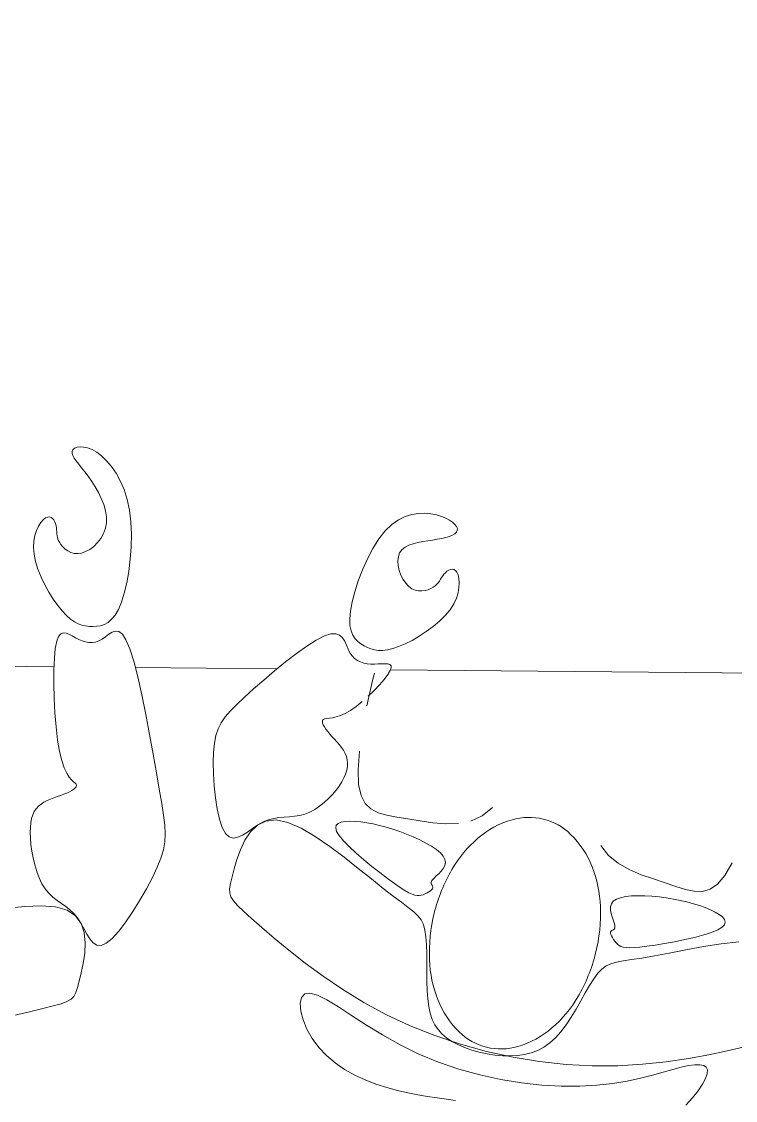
# Model space of a CAD drawing. Header units: inches. Extents: x -17070 to 527, y 504 to 2398.
# Drawn here: x -10484.41 to -10483.765, y 532.735 to 533.71 of the extents above; entities that cross this region are included whole.
import ezdxf

# ---------------------------------------------------------------- set-up
doc = ezdxf.new("R2010")
doc.units = ezdxf.units.IN
doc.linetypes.add('0', pattern=[0])
doc.layers.add('furniture', color=42, linetype='Continuous', lineweight=9)
doc.layers.add('muebles', color=31, linetype='Continuous', lineweight=9)

# ---------------------------------------------------------------- blocks, each defined once
blk = doc.blocks.new('ot 1')
at = {"layer": 'muebles', "color": 0, "linetype": '0'}
for p, q in [((93.23797, -567.06453), (93.2464, -567.06338)), ((93.2464, -567.06338), (93.25465, -567.06216)), ((93.46264, -567.06003), (93.46879, -567.06662)), ((93.18256, -567.07641), (93.19234, -567.07331)), ((93.19234, -567.07331), (93.20199, -567.07077)), ((93.20199, -567.07077), (93.21137, -567.06873)), ((93.21137, -567.06873), (93.22048, -567.06709)), ((93.22048, -567.06709), (93.22934, -567.06573)), ((93.22934, -567.06573), (93.23797, -567.06453)), ((93.46879, -567.06662), (93.47386, -567.07307)), ((93.47386, -567.07307), (93.47776, -567.07907)), ((93.16328, -567.08444), (93.17282, -567.0801)), ((93.17282, -567.0801), (93.18256, -567.07641)), ((93.29527, -567.08176), (93.27632, -567.0857)), ((93.31405, -567.07886), (93.29527, -567.08176)), ((93.33239, -567.07698), (93.31405, -567.07886)), ((93.35002, -567.07609), (93.33239, -567.07698)), ((93.36668, -567.07618), (93.35002, -567.07609)), ((93.38215, -567.0772), (93.36668, -567.07618)), ((93.39642, -567.07898), (93.38215, -567.0772)), ((93.4095, -567.08132), (93.39642, -567.07898)), ((93.42144, -567.08401), (93.4095, -567.08132)), ((93.47776, -567.07907), (93.48043, -567.08434)), ((93.1455, -567.09521), (93.15412, -567.08946)), ((93.15412, -567.08946), (93.16328, -567.08444)), ((93.25746, -567.09069), (93.23896, -567.09675)), ((93.27632, -567.0857), (93.25746, -567.09069)), ((93.43225, -567.08686), (93.42144, -567.08401)), ((93.44199, -567.08966), (93.43225, -567.08686)), ((93.45067, -567.09223), (93.44199, -567.08966)), ((93.45832, -567.09434), (93.45067, -567.09223)), ((93.48043, -567.08434), (93.48182, -567.08866)), ((93.48195, -567.09201), (93.48085, -567.09443)), ((93.48182, -567.08866), (93.48195, -567.09201)), ((93.13055, -567.10905), (93.13759, -567.10172)), ((93.13759, -567.10172), (93.1455, -567.09521)), ((93.23896, -567.09675), (93.2211, -567.10391)), ((93.28226, -567.10696), (93.3062, -567.1019)), ((93.29683, -567.10311), (93.28977, -567.10369)), ((93.3037, -567.10301), (93.29683, -567.10311)), ((93.31031, -567.10343), (93.3037, -567.10301)), ((93.3062, -567.1019), (93.33024, -567.09814)), ((93.33024, -567.09814), (93.35418, -567.09574)), ((93.35418, -567.09574), (93.37783, -567.09472)), ((93.37783, -567.09472), (93.40097, -567.0951)), ((93.40097, -567.0951), (93.42334, -567.09666)), ((93.42334, -567.09666), (93.44467, -567.09913)), ((93.44467, -567.09913), (93.46468, -567.10224)), ((93.46497, -567.09583), (93.45832, -567.09434)), ((93.46468, -567.10224), (93.48311, -567.10573)), ((93.47058, -567.09664), (93.46497, -567.09583)), ((93.47513, -567.0967), (93.47058, -567.09664)), ((93.47856, -567.09598), (93.47513, -567.0967)), ((93.48085, -567.09443), (93.47856, -567.09598)), ((93.12455, -567.11715), (93.13055, -567.10905)), ((93.2041, -567.11208), (93.18815, -567.12087)), ((93.2211, -567.10391), (93.2041, -567.11208)), ((93.25625, -567.11281), (93.25077, -567.11566)), ((93.26231, -567.11026), (93.25625, -567.11281)), ((93.25862, -567.11327), (93.28226, -567.10696)), ((93.26882, -567.10804), (93.26231, -567.11026)), ((93.27564, -567.10619), (93.26882, -567.10804)), ((93.28267, -567.10473), (93.27564, -567.10619)), ((93.28977, -567.10369), (93.28267, -567.10473)), ((93.31663, -567.10442), (93.31031, -567.10343)), ((93.32268, -567.10602), (93.31663, -567.10442)), ((93.32847, -567.10829), (93.32268, -567.10602)), ((93.33401, -567.11128), (93.32847, -567.10829)), ((93.33932, -567.11505), (93.33401, -567.11128)), ((93.48311, -567.10573), (93.49968, -567.10934)), ((93.49968, -567.10934), (93.51411, -567.11279)), ((93.11972, -567.12563), (93.12455, -567.11715)), ((93.18815, -567.12087), (93.17337, -567.12976)), ((93.21304, -567.12947), (93.23548, -567.12079)), ((93.23548, -567.12079), (93.25862, -567.11327)), ((93.24179, -567.1223), (93.23825, -567.12619)), ((93.24595, -567.11881), (93.24179, -567.1223)), ((93.25077, -567.11566), (93.24595, -567.11881)), ((93.3444, -567.11964), (93.33932, -567.11505)), ((93.34928, -567.12511), (93.3444, -567.11964)), ((93.11618, -567.13402), (93.11972, -567.12563)), ((93.17337, -567.12976), (93.15992, -567.13826)), ((93.19149, -567.13926), (93.21304, -567.12947)), ((93.2353, -567.13055), (93.23289, -567.13544)), ((93.23825, -567.12619), (93.2353, -567.13055)), ((93.35395, -567.13146), (93.34928, -567.12511)), ((93.35845, -567.13846), (93.35395, -567.13146)), ((92.85429, -567.13541), (92.86872, -567.13887)), ((92.86872, -567.13887), (92.88074, -567.1419)), ((92.88074, -567.1419), (92.89019, -567.14435)), ((93.11346, -567.14866), (93.11405, -567.14186)), ((93.11405, -567.14186), (93.11618, -567.13402)), ((93.15992, -567.13826), (93.14793, -567.14585)), ((93.17102, -567.15006), (93.19149, -567.13926)), ((93.231, -567.14093), (93.22957, -567.14708)), ((93.23289, -567.13544), (93.231, -567.14093)), ((93.36276, -567.14583), (93.35845, -567.13846)), ((92.89019, -567.14435), (92.89735, -567.1464)), ((92.89735, -567.1464), (92.90259, -567.14836)), ((92.90259, -567.14836), (92.9063, -567.15052)), ((92.9063, -567.15052), (92.90888, -567.15317)), ((93.11453, -567.15396), (93.11346, -567.14866)), ((93.13754, -567.15204), (93.1289, -567.15632)), ((93.14793, -567.14585), (93.13754, -567.15204)), ((93.15177, -567.16156), (93.17102, -567.15006)), ((93.22957, -567.14708), (93.22858, -567.15395)), ((93.36692, -567.15329), (93.36276, -567.14583)), ((92.90888, -567.15317), (92.9107, -567.15661)), ((92.9107, -567.15661), (92.91215, -567.16113)), ((92.91215, -567.16113), (92.91361, -567.16703)), ((93.11739, -567.15729), (93.11453, -567.15396)), ((93.12215, -567.15818), (93.11739, -567.15729)), ((93.1289, -567.15632), (93.12215, -567.15818)), ((93.13387, -567.17341), (93.15177, -567.16156)), ((93.22798, -567.16156), (93.22766, -567.16971)), ((93.22858, -567.15395), (93.22798, -567.16156)), ((93.37093, -567.16057), (93.36692, -567.15329)), ((93.3748, -567.16739), (93.37093, -567.16057)), ((92.91361, -567.16703), (92.91533, -567.17447)), ((93.22766, -567.16971), (93.22752, -567.17815)), ((93.37855, -567.17346), (93.3748, -567.16739)), ((92.91533, -567.17447), (92.91702, -567.18308)), ((93.11742, -567.18523), (93.13387, -567.17341)), ((93.22752, -567.17815), (93.22743, -567.18662)), ((93.38218, -567.17851), (93.37855, -567.17346)), ((93.38576, -567.18235), (93.38218, -567.17851)), ((92.91702, -567.18308), (92.91824, -567.19235)), ((93.10256, -567.19668), (93.11742, -567.18523)), ((93.22743, -567.18662), (93.2273, -567.19489)), ((93.38954, -567.18514), (93.38576, -567.18235)), ((93.39381, -567.18716), (93.38954, -567.18514)), ((93.39888, -567.18866), (93.39381, -567.18716)), ((93.40503, -567.18989), (93.39888, -567.18866)), ((93.41258, -567.19112), (93.40503, -567.18989)), ((93.42182, -567.19262), (93.41258, -567.19112)), ((92.91824, -567.19235), (92.91856, -567.20178)), ((92.92569, -567.20176), (92.92904, -567.19969)), ((92.92904, -567.19969), (92.93292, -567.19942)), ((92.93292, -567.19942), (92.93749, -567.20139)), ((93.08942, -567.20739), (93.10256, -567.19668)), ((93.2273, -567.19489), (93.22701, -567.2027)), ((93.43304, -567.19463), (93.42182, -567.19262)), ((93.44639, -567.19731), (93.43304, -567.19463)), ((93.46135, -567.20038), (93.44639, -567.19731)), ((93.47725, -567.20345), (93.46135, -567.20038)), ((92.91732, -567.21449), (92.91999, -567.20959)), ((92.91856, -567.20178), (92.91753, -567.21087)), ((92.91999, -567.20959), (92.92273, -567.20521)), ((92.92273, -567.20521), (92.92569, -567.20176)), ((92.93749, -567.20139), (92.94284, -567.20587)), ((92.94284, -567.20587), (92.94879, -567.21253)), ((93.07811, -567.21699), (93.08942, -567.20739)), ((93.22644, -567.20981), (93.22549, -567.21595)), ((93.22701, -567.2027), (93.22644, -567.20981)), ((93.39494, -567.2108), (93.39592, -567.20925)), ((93.39592, -567.20925), (93.39707, -567.20772)), ((93.39707, -567.20772), (93.39834, -567.20626)), ((93.39834, -567.20626), (93.39969, -567.20495)), ((93.39969, -567.20495), (93.40113, -567.20385)), ((93.40113, -567.20385), (93.40279, -567.20296)), ((93.40279, -567.20296), (93.40481, -567.20232)), ((93.40481, -567.20232), (93.40737, -567.20194)), ((93.40737, -567.20194), (93.41062, -567.20184)), ((93.41062, -567.20184), (93.41473, -567.20202)), ((93.41473, -567.20202), (93.41986, -567.20252)), ((93.41986, -567.20252), (93.42617, -567.20334)), ((93.42617, -567.20334), (93.43372, -567.20449)), ((93.43372, -567.20449), (93.44222, -567.20595)), ((93.44222, -567.20595), (93.45124, -567.20766)), ((93.45124, -567.20766), (93.4604, -567.20959)), ((93.4604, -567.20959), (93.46928, -567.2117)), ((93.49342, -567.20611), (93.47725, -567.20345)), ((93.5092, -567.20799), (93.49342, -567.20611)), ((92.91472, -567.21912), (92.90971, -567.22601)), ((92.91157, -567.22407), (92.91457, -567.21946)), ((92.91457, -567.21946), (92.91732, -567.21449)), ((92.91753, -567.21087), (92.91472, -567.21912)), ((92.94879, -567.21253), (92.95509, -567.22087)), ((93.06876, -567.22514), (93.07811, -567.21699)), ((93.22549, -567.21595), (93.22403, -567.221)), ((93.39332, -567.21492), (93.3936, -567.2137)), ((93.39335, -567.21589), (93.39332, -567.21492)), ((93.39371, -567.2166), (93.39335, -567.21589)), ((93.3936, -567.2137), (93.39415, -567.21231)), ((93.39431, -567.2171), (93.39371, -567.2166)), ((93.39415, -567.21231), (93.39494, -567.2108)), ((93.39504, -567.21752), (93.39431, -567.2171)), ((93.39581, -567.21796), (93.39504, -567.21752)), ((93.3965, -567.21852), (93.39581, -567.21796)), ((93.39701, -567.21933), (93.3965, -567.21852)), ((93.39723, -567.22047), (93.39701, -567.21933)), ((93.46928, -567.2117), (93.47749, -567.21394)), ((93.47749, -567.21394), (93.48462, -567.21627)), ((93.48462, -567.21627), (93.49026, -567.21865)), ((93.49026, -567.21865), (93.49412, -567.22105)), ((92.90971, -567.22601), (92.90205, -567.23106)), ((92.90456, -567.23134), (92.90822, -567.228)), ((92.90822, -567.228), (92.91157, -567.22407)), ((92.95509, -567.22087), (92.96149, -567.2304)), ((93.06143, -567.23159), (93.06876, -567.22514)), ((93.21903, -567.22893), (93.21519, -567.23255)), ((93.22193, -567.2252), (93.21903, -567.22893)), ((93.22403, -567.221), (93.22193, -567.2252)), ((93.39371, -567.2326), (93.39458, -567.22959)), ((93.39458, -567.22959), (93.39556, -567.22674)), ((93.39556, -567.22674), (93.39646, -567.22419)), ((93.39646, -567.22419), (93.39707, -567.22207)), ((93.39707, -567.22207), (93.39723, -567.22047)), ((93.49412, -567.22105), (93.49627, -567.22344)), ((93.49617, -567.22814), (93.49428, -567.23042)), ((93.49689, -567.22581), (93.49617, -567.22814)), ((93.49627, -567.22344), (93.49689, -567.22581)), ((92.86381, -567.23407), (92.84804, -567.23219)), ((92.87852, -567.23477), (92.86381, -567.23407)), ((92.89149, -567.23389), (92.87852, -567.23477)), ((92.88896, -567.24273), (92.89281, -567.23979)), ((92.90205, -567.23106), (92.89149, -567.23389)), ((92.89281, -567.23979), (92.89676, -567.23704)), ((92.89676, -567.23704), (92.90071, -567.23429)), ((92.90071, -567.23429), (92.90456, -567.23134)), ((92.96149, -567.2304), (92.96774, -567.24064)), ((93.05219, -567.24077), (93.05598, -567.23666)), ((93.05598, -567.23666), (93.06143, -567.23159)), ((93.21025, -567.23644), (93.20408, -567.24095)), ((93.21519, -567.23255), (93.21025, -567.23644)), ((93.39315, -567.23858), (93.39316, -567.23564)), ((93.39386, -567.2413), (93.39315, -567.23858)), ((93.39316, -567.23564), (93.39371, -567.2326)), ((93.47863, -567.2387), (93.47345, -567.24049)), ((93.48341, -567.23679), (93.47863, -567.2387)), ((93.48772, -567.23476), (93.48341, -567.23679)), ((93.4914, -567.23263), (93.48772, -567.23476)), ((93.49428, -567.23042), (93.4914, -567.23263)), ((92.88195, -567.25), (92.88531, -567.24607)), ((92.88531, -567.24607), (92.88896, -567.24273)), ((92.96774, -567.24064), (92.9736, -567.25107)), ((93.04869, -567.2518), (93.04876, -567.24791)), ((93.04876, -567.24791), (93.04985, -567.24438)), ((93.04985, -567.24438), (93.05219, -567.24077)), ((93.19652, -567.24646), (93.18742, -567.25333)), ((93.20408, -567.24095), (93.19652, -567.24646)), ((93.21067, -567.24962), (93.20709, -567.25164)), ((93.21362, -567.24824), (93.21067, -567.24962)), ((93.21607, -567.24743), (93.21362, -567.24824)), ((93.21817, -567.24708), (93.21607, -567.24743)), ((93.22004, -567.24712), (93.21817, -567.24708)), ((93.22183, -567.24746), (93.22004, -567.24712)), ((93.22363, -567.24801), (93.22183, -567.24746)), ((93.22542, -567.24874), (93.22363, -567.24801)), ((93.22714, -567.24959), (93.22542, -567.24874)), ((93.22872, -567.25052), (93.22714, -567.24959)), ((93.39551, -567.24365), (93.39386, -567.2413)), ((93.39824, -567.24554), (93.39551, -567.24365)), ((93.40197, -567.24697), (93.39824, -567.24554)), ((93.40654, -567.24798), (93.40197, -567.24697)), ((93.4118, -567.2486), (93.40654, -567.24798)), ((93.41761, -567.24886), (93.4118, -567.2486)), ((93.42382, -567.24882), (93.41761, -567.24886)), ((93.43027, -567.24849), (93.42382, -567.24882)), ((93.43682, -567.24792), (93.43027, -567.24849)), ((93.44334, -567.24713), (93.43682, -567.24792)), ((93.44976, -567.24615), (93.44334, -567.24713)), ((93.45603, -567.24498), (93.44976, -567.24615)), ((93.4621, -567.24364), (93.45603, -567.24498)), ((93.46792, -567.24214), (93.4621, -567.24364)), ((93.47345, -567.24049), (93.46792, -567.24214)), ((92.87639, -567.25994), (92.87898, -567.25466)), ((92.87898, -567.25466), (92.88195, -567.25)), ((92.9736, -567.25107), (92.97881, -567.26122)), ((93.04944, -567.25649), (93.04869, -567.2518)), ((93.05081, -567.26241), (93.04944, -567.25649)), ((93.18742, -567.25333), (93.17672, -567.26175)), ((93.19748, -567.25799), (93.19127, -567.26243)), ((93.20274, -567.2544), (93.19748, -567.25799)), ((93.20709, -567.25164), (93.20274, -567.2544)), ((93.2301, -567.25151), (93.22872, -567.25052)), ((93.23122, -567.2525), (93.2301, -567.25151)), ((93.23072, -567.25907), (93.23081, -567.25812)), ((93.23104, -567.26019), (93.23072, -567.25907)), ((93.23081, -567.25812), (93.23117, -567.2573)), ((93.23117, -567.2573), (93.23166, -567.25656)), ((93.23201, -567.25346), (93.23122, -567.2525)), ((93.23166, -567.25656), (93.23212, -567.25586)), ((93.23243, -567.25435), (93.23201, -567.25346)), ((93.23212, -567.25586), (93.23243, -567.25514)), ((93.23243, -567.25514), (93.23243, -567.25435)), ((93.44213, -567.26079), (93.45176, -567.25758)), ((93.45176, -567.25758), (93.4605, -567.25493)), ((93.4605, -567.25493), (93.46849, -567.25333)), ((93.46849, -567.25333), (93.47588, -567.25331)), ((93.47588, -567.25331), (93.48284, -567.25538)), ((93.48284, -567.25538), (93.48949, -567.26007)), ((92.87232, -567.27174), (92.87417, -567.26569)), ((92.87417, -567.26569), (92.87639, -567.25994)), ((92.97881, -567.26122), (92.98312, -567.27059)), ((93.05263, -567.26983), (93.05081, -567.26241)), ((93.17672, -567.26175), (93.16477, -567.27126)), ((93.18435, -567.26757), (93.17707, -567.27318)), ((93.19127, -567.26243), (93.18435, -567.26757)), ((93.23191, -567.26154), (93.23104, -567.26019)), ((93.23341, -567.26316), (93.23191, -567.26154)), ((93.23536, -567.26502), (93.23341, -567.26316)), ((93.23753, -567.26712), (93.23536, -567.26502)), ((93.23966, -567.26941), (93.23753, -567.26712)), ((93.4097, -567.27243), (93.42058, -567.26792)), ((93.42058, -567.26792), (93.43159, -567.26416)), ((93.43159, -567.26416), (93.44213, -567.26079)), ((93.48949, -567.26007), (93.49601, -567.26788)), ((93.49601, -567.26788), (93.50253, -567.27934)), ((92.86964, -567.28409), (92.87081, -567.27793)), ((92.87081, -567.27793), (92.87232, -567.27174)), ((92.98312, -567.27059), (92.98635, -567.27885)), ((92.98635, -567.27885), (92.98852, -567.28631)), ((93.05502, -567.27827), (93.05263, -567.26983)), ((93.05812, -567.28709), (93.05502, -567.27827)), ((93.16477, -567.27126), (93.15197, -567.28118)), ((93.17707, -567.27318), (93.16978, -567.27904)), ((93.24153, -567.27188), (93.23966, -567.26941)), ((93.24287, -567.2745), (93.24153, -567.27188)), ((93.24346, -567.27724), (93.24287, -567.2745)), ((93.24305, -567.28009), (93.24346, -567.27724)), ((93.39065, -567.2851), (93.39953, -567.27804)), ((93.39953, -567.27804), (93.4097, -567.27243)), ((92.86879, -567.29006), (92.86964, -567.28409)), ((92.98852, -567.28631), (92.98973, -567.29345)), ((93.06211, -567.29564), (93.05812, -567.28709)), ((93.15197, -567.28118), (93.13875, -567.29088)), ((93.16281, -567.28494), (93.1565, -567.29065)), ((93.16978, -567.27904), (93.16281, -567.28494)), ((93.23517, -567.28893), (93.23879, -567.28596)), ((93.23879, -567.28596), (93.24147, -567.283)), ((93.24147, -567.283), (93.24305, -567.28009)), ((93.38365, -567.29398), (93.39065, -567.2851)), ((92.86801, -567.30083), (92.86825, -567.29569)), ((92.86825, -567.29569), (92.86879, -567.29006)), ((92.98973, -567.29345), (92.99005, -567.30074)), ((93.05158, -567.29757), (93.04787, -567.29853)), ((93.0556, -567.2983), (93.05158, -567.29757)), ((93.05986, -567.3003), (93.0556, -567.2983)), ((93.06713, -567.30329), (93.06211, -567.29564)), ((93.13875, -567.29088), (93.12553, -567.29969)), ((93.15119, -567.29595), (93.14724, -567.30063)), ((93.1565, -567.29065), (93.15119, -567.29595)), ((93.21424, -567.30011), (93.22014, -567.29749)), ((93.22014, -567.29749), (93.2257, -567.29472)), ((93.2257, -567.29472), (93.23076, -567.29186)), ((93.23076, -567.29186), (93.23517, -567.28893)), ((92.86807, -567.30549), (92.86801, -567.30083)), ((92.86844, -567.30968), (92.86807, -567.30549)), ((92.99005, -567.30074), (92.98958, -567.30867)), ((93.04154, -567.3071), (93.03898, -567.31464)), ((93.04451, -567.30161), (93.04154, -567.3071)), ((93.04787, -567.29853), (93.04451, -567.30161)), ((93.06432, -567.30314), (93.05986, -567.3003)), ((93.06894, -567.30638), (93.06432, -567.30314)), ((93.07336, -567.30937), (93.06713, -567.30329)), ((93.07365, -567.3096), (93.06894, -567.30638)), ((93.11273, -567.30696), (93.10076, -567.31205)), ((93.12553, -567.29969), (93.11273, -567.30696)), ((93.14488, -567.30451), (93.14404, -567.30761)), ((93.14404, -567.30761), (93.14456, -567.31001)), ((93.14724, -567.30063), (93.14488, -567.30451)), ((93.18968, -567.30863), (93.1958, -567.30684)), ((93.1958, -567.30684), (93.20197, -567.30481)), ((93.20197, -567.30481), (93.20814, -567.30257)), ((93.20814, -567.30257), (93.21424, -567.30011)), ((92.86913, -567.31344), (92.86844, -567.30968)), ((92.87014, -567.31679), (92.86913, -567.31344)), ((92.87148, -567.31976), (92.87014, -567.31679)), ((92.9884, -567.31771), (92.98661, -567.32832)), ((92.98958, -567.30867), (92.9884, -567.31771)), ((93.03898, -567.31464), (93.03685, -567.32374)), ((93.08095, -567.31326), (93.07336, -567.30937)), ((93.07841, -567.31236), (93.07365, -567.3096)), ((93.08318, -567.31435), (93.07841, -567.31236)), ((93.09007, -567.31429), (93.08095, -567.31326)), ((93.08794, -567.31564), (93.08318, -567.31435)), ((93.09269, -567.31645), (93.08794, -567.31564)), ((93.10076, -567.31205), (93.09007, -567.31429)), ((93.09742, -567.31695), (93.09269, -567.31645)), ((93.10212, -567.31735), (93.09742, -567.31695)), ((93.10679, -567.31784), (93.10212, -567.31735)), ((93.11143, -567.31861), (93.10679, -567.31784)), ((93.14456, -567.31001), (93.14626, -567.31176)), ((93.14626, -567.31176), (93.14897, -567.31294)), ((93.14897, -567.31294), (93.15254, -567.31361)), ((93.15254, -567.31361), (93.15679, -567.31384)), ((93.15679, -567.31384), (93.16155, -567.3137)), ((93.16155, -567.3137), (93.16668, -567.31325)), ((93.16668, -567.31325), (93.17211, -567.3125)), ((93.17211, -567.3125), (93.17778, -567.31148)), ((93.17778, -567.31148), (93.18365, -567.31018)), ((93.18365, -567.31018), (93.18968, -567.30863)), ((93.20921, -567.31645), (93.19918, -567.31794)), ((93.22015, -567.31469), (93.20921, -567.31645)), ((93.23167, -567.31307), (93.22015, -567.31469)), ((93.24341, -567.31217), (93.23167, -567.31307)), ((93.25501, -567.31257), (93.24341, -567.31217)), ((93.27639, -567.31961), (93.26613, -567.31486)), ((92.87316, -567.32238), (92.87148, -567.31976)), ((92.87517, -567.32466), (92.87316, -567.32238)), ((92.87752, -567.32665), (92.87517, -567.32466)), ((92.88015, -567.32837), (92.87752, -567.32665)), ((93.03685, -567.32374), (93.03515, -567.33389)), ((93.11602, -567.31987), (93.11143, -567.31861)), ((93.12056, -567.32175), (93.11602, -567.31987)), ((93.12499, -567.3242), (93.12056, -567.32175)), ((93.12928, -567.32713), (93.12499, -567.3242)), ((93.13338, -567.33045), (93.12928, -567.32713)), ((93.17573, -567.32504), (93.17047, -567.33003)), ((93.18234, -567.32171), (93.17573, -567.32504)), ((93.19019, -567.31952), (93.18234, -567.32171)), ((93.19918, -567.31794), (93.19019, -567.31952)), ((93.28544, -567.32742), (93.27639, -567.31961)), ((92.88299, -567.32988), (92.88015, -567.32837)), ((92.88597, -567.33121), (92.88299, -567.32988)), ((92.88903, -567.33242), (92.88597, -567.33121)), ((92.89209, -567.33354), (92.88903, -567.33242)), ((92.89509, -567.33463), (92.89209, -567.33354)), ((92.89796, -567.33571), (92.89509, -567.33463)), ((92.90063, -567.33683), (92.89796, -567.33571)), ((92.90305, -567.33799), (92.90063, -567.33683)), ((92.98661, -567.32832), (92.98428, -567.341)), ((93.03515, -567.33389), (93.0339, -567.3446)), ((93.13722, -567.33404), (93.13338, -567.33045)), ((93.14077, -567.33781), (93.13722, -567.33404)), ((93.16665, -567.33722), (93.16437, -567.34714)), ((93.17047, -567.33003), (93.16665, -567.33722)), ((92.90516, -567.33917), (92.90305, -567.33799)), ((92.90494, -567.34885), (92.90677, -567.34712)), ((92.9069, -567.34035), (92.90516, -567.33917)), ((92.90677, -567.34712), (92.90819, -567.34587)), ((92.90822, -567.34152), (92.9069, -567.34035)), ((92.90819, -567.34587), (92.90909, -567.34483)), ((92.90906, -567.34267), (92.90822, -567.34152)), ((92.90937, -567.34378), (92.90906, -567.34267)), ((92.90909, -567.34483), (92.90937, -567.34378)), ((92.98428, -567.341), (92.98151, -567.35601)), ((93.0339, -567.3446), (93.03311, -567.35536)), ((93.14397, -567.34167), (93.14077, -567.33781)), ((93.14677, -567.34551), (93.14397, -567.34167)), ((93.14913, -567.34925), (93.14677, -567.34551)), ((93.16437, -567.34714), (93.16373, -567.3603)), ((92.89816, -567.3597), (92.90052, -567.35487)), ((92.90052, -567.35487), (92.90281, -567.35134)), ((92.90281, -567.35134), (92.90494, -567.34885)), ((92.98151, -567.35601), (92.97838, -567.37278)), ((93.03311, -567.35536), (93.03279, -567.36568)), ((93.15105, -567.35288), (93.14913, -567.34925)), ((93.15252, -567.35639), (93.15105, -567.35288)), ((93.15354, -567.35979), (93.15252, -567.35639)), ((92.89378, -567.37441), (92.89588, -567.36613)), ((92.89588, -567.36613), (92.89816, -567.3597)), ((93.03279, -567.36568), (93.03296, -567.37506)), ((93.15412, -567.36308), (93.15354, -567.35979)), ((93.15393, -567.36931), (93.15424, -567.36625)), ((93.15424, -567.36625), (93.15412, -567.36308)), ((93.16373, -567.3603), (93.16479, -567.37701)), ((92.89196, -567.38469), (92.89378, -567.37441)), ((92.97838, -567.37278), (92.97496, -567.39057)), ((93.03296, -567.37506), (93.03363, -567.38313)), ((93.1504, -567.37781), (93.15196, -567.37508)), ((93.15196, -567.37508), (93.15316, -567.37225)), ((93.15316, -567.37225), (93.15393, -567.36931)), ((92.89045, -567.39652), (92.89196, -567.38469)), ((93.03363, -567.38313), (93.0349, -567.39006)), ((93.14209, -567.38782), (93.14431, -567.38544)), ((93.14431, -567.38544), (93.14649, -567.38298)), ((93.14649, -567.38298), (93.14855, -567.38044)), ((93.14855, -567.38044), (93.1504, -567.37781)), ((92.97496, -567.39057), (92.97133, -567.4086)), ((93.0349, -567.39006), (93.03686, -567.39616)), ((93.13432, -567.39675), (93.13596, -567.39462)), ((93.13596, -567.39462), (93.13783, -567.39241)), ((93.13783, -567.39241), (93.1399, -567.39014)), ((93.1399, -567.39014), (93.14209, -567.38782)), ((92.88929, -567.40932), (92.89045, -567.39652)), ((93.03686, -567.39616), (93.03961, -567.40174)), ((93.03961, -567.40174), (93.04326, -567.40711)), ((93.13107, -567.40363), (93.1313, -567.40223)), ((93.1313, -567.40476), (93.13107, -567.40363)), ((93.1313, -567.40223), (93.13195, -567.40059)), ((93.13202, -567.40558), (93.1313, -567.40476)), ((93.13195, -567.40059), (93.13297, -567.39875)), ((93.13329, -567.40608), (93.13202, -567.40558)), ((93.13297, -567.39875), (93.13432, -567.39675)), ((92.88848, -567.4225), (92.88929, -567.40932)), ((92.97133, -567.4086), (92.96759, -567.4261)), ((93.04326, -567.40711), (93.0479, -567.41257)), ((93.0479, -567.41257), (93.05364, -567.41844)), ((93.13509, -567.40639), (93.13329, -567.40608)), ((93.13741, -567.40669), (93.13509, -567.40639)), ((93.14024, -567.40715), (93.13741, -567.40669)), ((93.14356, -567.40793), (93.14024, -567.40715)), ((93.14737, -567.4092), (93.14356, -567.40793)), ((93.15165, -567.41113), (93.14737, -567.4092)), ((93.1564, -567.41389), (93.15165, -567.41113)), ((93.16155, -567.41758), (93.1564, -567.41389)), ((92.88804, -567.43549), (92.88848, -567.4225)), ((93.05364, -567.41844), (93.06056, -567.42501)), ((93.06056, -567.42501), (93.06871, -567.43249)), ((93.16694, -567.42201), (93.16155, -567.41758)), ((93.17117, -567.41825), (93.17603, -567.44101)), ((92.96759, -567.4261), (92.96379, -567.44232)), ((93.06871, -567.43249), (93.07779, -567.44059)), ((93.17754, -567.43211), (93.17234, -567.42694)), ((93.18231, -567.43727), (93.17754, -567.43211)), ((92.88799, -567.44769), (92.88804, -567.43549)), ((92.96379, -567.44232), (92.96004, -567.45648)), ((93.07779, -567.44059), (93.08745, -567.44894)), ((93.17603, -567.44101), (93.17768, -567.44776)), ((93.18644, -567.44216), (93.18231, -567.43727)), ((93.18972, -567.44655), (93.18644, -567.44216)), ((92.88835, -567.45853), (92.88799, -567.44769)), ((93.08745, -567.44894), (93.09735, -567.45716)), ((93.19193, -567.45017), (93.18972, -567.44655)), ((93.1929, -567.45284), (93.19193, -567.45017)), ((93.19275, -567.45465), (93.1929, -567.45284)), ((92.88914, -567.46741), (92.88835, -567.45853)), ((92.96004, -567.45648), (92.95639, -567.46783)), ((93.09735, -567.45716), (93.10711, -567.46485)), ((93.15541, -567.46596), (93.15736, -567.46317)), ((93.15736, -567.46317), (93.15962, -567.46091)), ((93.15962, -567.46091), (93.16216, -567.45913)), ((93.16216, -567.45913), (93.16493, -567.4578)), ((93.16493, -567.4578), (93.1679, -567.45686)), ((93.1679, -567.45686), (93.17103, -567.45627)), ((93.17103, -567.45627), (93.17429, -567.45597)), ((93.17429, -567.45597), (93.17764, -567.45594)), ((93.17764, -567.45594), (93.18101, -567.4561)), ((93.18101, -567.4561), (93.18426, -567.45631)), ((93.18426, -567.45631), (93.18723, -567.45642)), ((93.18723, -567.45642), (93.18975, -567.45628)), ((93.18975, -567.45628), (93.19164, -567.45574)), ((93.19164, -567.45574), (93.19275, -567.45465)), ((92.89036, -567.47391), (92.88914, -567.46741)), ((92.89197, -567.47822), (92.89036, -567.47391)), ((92.91626, -567.47366), (92.91319, -567.47455)), ((92.91933, -567.47315), (92.91626, -567.47366)), ((92.92241, -567.47309), (92.91933, -567.47315)), ((92.92547, -567.47353), (92.92241, -567.47309)), ((92.92851, -567.47452), (92.92547, -567.47353)), ((92.95639, -567.46783), (92.95292, -567.47582)), ((93.10711, -567.46485), (93.1164, -567.47164)), ((93.1164, -567.47164), (93.12486, -567.47713)), ((93.15056, -567.47632), (93.15222, -567.47284)), ((93.15222, -567.47284), (93.15376, -567.46927)), ((93.15376, -567.46927), (93.15541, -567.46596)), ((93.16813, -567.47235), (93.16519, -567.47407)), ((93.17114, -567.47087), (93.16813, -567.47235)), ((93.17427, -567.46967), (93.17114, -567.47087)), ((93.17759, -567.4688), (93.17427, -567.46967)), ((93.18116, -567.46835), (93.17759, -567.4688)), ((93.18506, -567.46837), (93.18116, -567.46835)), ((93.18934, -567.46893), (93.18506, -567.46837)), ((93.19409, -567.47011), (93.18934, -567.46893)), ((93.19937, -567.47195), (93.19409, -567.47011)), ((93.2052, -567.47451), (93.19937, -567.47195)), ((92.89392, -567.48068), (92.89197, -567.47822)), ((92.89617, -567.48163), (92.89392, -567.48068)), ((92.89867, -567.48142), (92.89617, -567.48163)), ((92.90137, -567.48039), (92.89867, -567.48142)), ((92.90421, -567.47888), (92.90137, -567.48039)), ((92.90716, -567.47724), (92.90421, -567.47888)), ((92.91016, -567.47576), (92.90716, -567.47724)), ((92.91319, -567.47455), (92.91016, -567.47576)), ((92.93151, -567.47613), (92.92851, -567.47452)), ((92.93448, -567.47832), (92.93151, -567.47613)), ((92.93742, -567.48065), (92.93448, -567.47832)), ((92.94038, -567.48259), (92.93742, -567.48065)), ((92.94337, -567.48361), (92.94038, -567.48259)), ((92.94644, -567.48317), (92.94337, -567.48361)), ((92.94962, -567.48075), (92.94644, -567.48317)), ((92.95292, -567.47582), (92.94962, -567.48075)), ((93.12486, -567.47713), (93.13213, -567.48095)), ((93.13213, -567.48095), (93.13796, -567.48283)), ((93.13796, -567.48283), (93.14248, -567.48297)), ((93.14248, -567.48297), (93.14593, -567.48171)), ((93.14593, -567.48171), (93.14854, -567.47938)), ((93.14854, -567.47938), (93.15056, -567.47632)), ((93.15781, -567.48188), (93.1562, -567.48583)), ((93.15993, -567.4787), (93.15781, -567.48188)), ((93.16242, -567.47614), (93.15993, -567.4787)), ((93.16519, -567.47407), (93.16242, -567.47614)), ((93.21142, -567.47772), (93.2052, -567.47451)), ((93.21782, -567.4815), (93.21142, -567.47772)), ((93.22421, -567.48575), (93.21782, -567.4815)), ((92.90259, -567.49413), (92.90616, -567.49169)), ((92.90616, -567.49169), (92.90962, -567.4899)), ((92.90962, -567.4899), (92.91302, -567.48869)), ((92.91302, -567.48869), (92.91636, -567.48796)), ((92.91636, -567.48796), (92.9197, -567.48762)), ((92.9197, -567.48762), (92.92306, -567.48758)), ((92.92306, -567.48758), (92.92645, -567.48779)), ((92.92645, -567.48779), (92.92986, -567.48838)), ((92.92986, -567.48838), (92.93324, -567.48953)), ((92.93324, -567.48953), (92.93657, -567.49142)), ((92.93657, -567.49142), (92.93979, -567.49421)), ((93.15519, -567.49068), (93.15491, -567.49657)), ((93.1562, -567.48583), (93.15519, -567.49068)), ((93.23038, -567.49038), (93.22421, -567.48575)), ((93.23611, -567.49531), (93.23038, -567.49038)), ((92.89097, -567.50627), (92.89501, -567.50135)), ((92.89501, -567.50135), (92.89888, -567.49732)), ((92.89888, -567.49732), (92.90259, -567.49413)), ((92.93979, -567.49421), (92.94288, -567.49808)), ((92.94288, -567.49808), (92.9458, -567.50321)), ((93.15491, -567.49657), (93.15546, -567.50365)), ((93.24122, -567.50045), (93.23611, -567.49531)), ((93.24549, -567.5057), (93.24122, -567.50045)), ((92.88287, -567.51821), (92.88688, -567.51194)), ((92.88688, -567.51194), (92.89097, -567.50627)), ((92.9458, -567.50321), (92.94851, -567.50977)), ((92.94851, -567.50977), (92.95096, -567.51785)), ((93.15546, -567.50365), (93.15692, -567.51196)), ((93.15692, -567.51196), (93.15924, -567.52123)), ((93.24876, -567.51098), (93.24549, -567.5057)), ((93.2511, -567.51617), (93.24876, -567.51098)), ((92.87909, -567.52489), (92.88287, -567.51821)), ((92.95096, -567.51785), (92.9531, -567.52723)), ((93.15924, -567.52123), (93.16233, -567.53108)), ((93.21377, -567.52314), (93.21681, -567.52251)), ((93.21681, -567.52251), (93.21983, -567.52243)), ((93.21983, -567.52243), (93.22274, -567.52282)), ((93.25261, -567.52118), (93.2511, -567.51617)), ((93.25339, -567.5259), (93.25261, -567.52118)), ((92.8728, -567.5388), (92.87569, -567.53181)), ((92.87569, -567.53181), (92.87909, -567.52489)), ((92.9531, -567.52723), (92.95484, -567.53758)), ((93.16233, -567.53108), (93.1661, -567.54116)), ((93.20288, -567.53274), (93.20526, -567.52927)), ((93.20526, -567.52927), (93.20792, -567.52646)), ((93.20792, -567.52646), (93.21078, -567.52443)), ((93.21078, -567.52443), (93.21377, -567.52314)), ((93.22274, -567.52282), (93.22549, -567.52358)), ((93.22549, -567.52358), (93.22798, -567.52463)), ((93.22798, -567.52463), (93.23016, -567.52585)), ((93.23016, -567.52585), (93.23196, -567.52719)), ((93.23196, -567.52719), (93.23344, -567.52861)), ((93.23344, -567.52861), (93.23467, -567.53008)), ((93.23467, -567.53008), (93.23573, -567.53159)), ((93.23573, -567.53159), (93.23668, -567.53313)), ((93.2532, -567.53401), (93.25355, -567.53021)), ((93.25355, -567.53021), (93.25339, -567.5259)), ((92.87057, -567.54569), (92.8728, -567.5388)), ((92.95484, -567.53758), (92.95611, -567.5486)), ((93.1661, -567.54116), (93.17047, -567.5511)), ((93.19834, -567.54518), (93.19933, -567.54088)), ((93.19933, -567.54088), (93.20088, -567.53667)), ((93.20088, -567.53667), (93.20288, -567.53274)), ((93.23668, -567.53313), (93.23762, -567.53468)), ((93.23762, -567.53468), (93.2386, -567.53621)), ((93.2386, -567.53621), (93.23971, -567.53771)), ((93.23971, -567.53771), (93.24099, -567.53915)), ((93.24099, -567.53915), (93.24242, -567.54045)), ((93.24242, -567.54045), (93.24396, -567.5415)), ((93.24396, -567.5415), (93.24554, -567.54221)), ((93.24865, -567.5422), (93.25008, -567.54129)), ((93.25008, -567.54129), (93.25136, -567.53964)), ((93.25136, -567.53964), (93.25243, -567.53719)), ((93.25243, -567.53719), (93.2532, -567.53401)), ((92.86913, -567.5523), (92.87057, -567.54569)), ((92.95611, -567.5486), (92.95683, -567.55997)), ((93.17047, -567.5511), (93.17535, -567.56053)), ((93.19797, -567.54938), (93.19834, -567.54518)), ((93.19833, -567.5533), (93.19797, -567.54938)), ((93.24554, -567.54221), (93.24712, -567.54247)), ((93.24712, -567.54247), (93.24865, -567.5422)), ((92.8686, -567.55849), (92.86913, -567.5523)), ((92.86886, -567.56418), (92.8686, -567.55849)), ((92.8933, -567.56127), (92.89192, -567.56335)), ((92.89506, -567.55921), (92.8933, -567.56127)), ((92.89716, -567.55729), (92.89506, -567.55921)), ((92.89959, -567.55563), (92.89716, -567.55729)), ((92.90231, -567.55433), (92.89959, -567.55563)), ((92.90531, -567.55352), (92.90231, -567.55433)), ((92.90856, -567.55332), (92.90531, -567.55352)), ((92.91203, -567.55383), (92.90856, -567.55332)), ((92.91568, -567.55515), (92.91203, -567.55383)), ((92.91938, -567.55723), (92.91568, -567.55515)), ((92.92298, -567.55999), (92.91938, -567.55723)), ((92.92634, -567.56337), (92.92298, -567.55999)), ((92.95683, -567.55997), (92.95693, -567.57137)), ((93.17535, -567.56053), (93.18065, -567.56908)), ((93.19949, -567.55675), (93.19833, -567.5533)), ((93.2015, -567.55959), (93.19949, -567.55675)), ((93.20428, -567.56186), (93.2015, -567.55959)), ((92.86978, -567.56933), (92.86886, -567.56418)), ((92.87122, -567.57389), (92.86978, -567.56933)), ((92.88955, -567.57098), (92.88939, -567.57279)), ((92.88981, -567.56916), (92.88955, -567.57098)), ((92.89024, -567.56728), (92.88981, -567.56916)), ((92.89092, -567.56536), (92.89024, -567.56728)), ((92.89192, -567.56335), (92.89092, -567.56536)), ((92.9293, -567.56728), (92.92634, -567.56337)), ((92.93171, -567.57166), (92.9293, -567.56728)), ((92.95693, -567.57137), (92.95634, -567.58251)), ((93.18065, -567.56908), (93.18628, -567.5764)), ((93.20767, -567.56365), (93.20428, -567.56186)), ((93.21155, -567.56506), (93.20767, -567.56365)), ((93.21577, -567.56615), (93.21155, -567.56506)), ((93.2202, -567.56704), (93.21577, -567.56615)), ((93.22471, -567.56779), (93.2202, -567.56704)), ((93.22916, -567.56851), (93.22471, -567.56779)), ((93.23342, -567.56925), (93.22916, -567.56851)), ((93.2374, -567.57007), (93.23342, -567.56925)), ((93.24104, -567.57097), (93.2374, -567.57007)), ((93.24425, -567.57197), (93.24104, -567.57097)), ((92.87302, -567.57781), (92.87122, -567.57389)), ((92.87506, -567.58104), (92.87302, -567.57781)), ((92.87718, -567.58353), (92.87506, -567.58104)), ((92.88827, -567.58011), (92.88758, -567.58191)), ((92.88876, -567.57824), (92.88827, -567.58011)), ((92.88907, -567.5764), (92.88876, -567.57824)), ((92.88925, -567.57459), (92.88907, -567.5764)), ((92.88939, -567.57279), (92.88925, -567.57459)), ((92.93343, -567.57642), (92.93171, -567.57166)), ((92.93431, -567.58149), (92.93343, -567.57642)), ((93.18628, -567.5764), (93.19215, -567.58219)), ((93.24697, -567.57308), (93.24425, -567.57197)), ((93.24912, -567.57434), (93.24697, -567.57308)), ((93.25063, -567.57574), (93.24912, -567.57434)), ((93.2492, -567.58291), (93.25067, -567.58096)), ((93.25141, -567.57732), (93.25063, -567.57574)), ((93.25067, -567.58096), (93.25142, -567.57908)), ((93.25142, -567.57908), (93.25141, -567.57732)), ((92.87924, -567.58523), (92.87718, -567.58353)), ((92.88113, -567.58612), (92.87924, -567.58523)), ((92.88282, -567.58629), (92.88113, -567.58612)), ((92.88431, -567.58584), (92.88282, -567.58629)), ((92.8856, -567.58489), (92.88431, -567.58584)), ((92.88669, -567.58354), (92.8856, -567.58489)), ((92.88758, -567.58191), (92.88669, -567.58354)), ((92.93331, -567.59226), (92.93424, -567.5868)), ((92.93424, -567.5868), (92.93431, -567.58149)), ((92.95634, -567.58251), (92.95498, -567.59305)), ((93.19215, -567.58219), (93.19818, -567.58655)), ((93.19818, -567.58655), (93.20427, -567.58962)), ((93.20427, -567.58962), (93.21032, -567.59156)), ((93.23237, -567.5913), (93.23688, -567.59001)), ((93.23688, -567.59001), (93.24085, -567.58846)), ((93.24085, -567.58846), (93.24426, -567.58672)), ((93.24426, -567.58672), (93.24705, -567.58485)), ((93.24705, -567.58485), (93.2492, -567.58291)), ((92.92944, -567.60327), (92.93167, -567.59778)), ((92.93167, -567.59778), (92.93331, -567.59226)), ((92.95498, -567.59305), (92.9528, -567.60274)), ((93.21032, -567.59156), (93.21626, -567.59254)), ((93.21626, -567.59254), (93.22197, -567.59272)), ((93.22197, -567.59272), (93.22737, -567.59225)), ((93.22737, -567.59225), (93.23237, -567.5913)), ((92.92378, -567.61383), (92.92677, -567.60865)), ((92.92677, -567.60865), (92.92944, -567.60327)), ((92.9528, -567.60274), (92.94991, -567.61152)), ((92.91742, -567.62323), (92.92062, -567.61872)), ((92.92062, -567.61872), (92.92378, -567.61383)), ((92.94644, -567.6194), (92.94251, -567.62636)), ((92.94991, -567.61152), (92.94644, -567.6194)), ((92.91139, -567.63093), (92.91431, -567.62729)), ((92.91431, -567.62729), (92.91742, -567.62323)), ((92.94251, -567.62636), (92.93826, -567.63241)), ((92.9033, -567.64184), (92.90461, -567.63959)), ((92.90461, -567.63959), (92.90645, -567.63704)), ((92.90645, -567.63704), (92.90874, -567.63417)), ((92.90874, -567.63417), (92.91139, -567.63093)), ((92.93382, -567.63753), (92.92931, -567.64174)), ((92.93826, -567.63241), (92.93382, -567.63753)), ((92.90261, -567.64384), (92.9033, -567.64184)), ((92.90263, -567.64561), (92.90261, -567.64384)), ((92.90341, -567.64717), (92.90263, -567.64561)), ((92.90491, -567.64845), (92.90341, -567.64717)), ((92.90706, -567.64936), (92.90491, -567.64845)), ((92.90978, -567.64979), (92.90706, -567.64936)), ((92.91663, -567.64889), (92.91299, -567.64967)), ((92.92061, -567.64737), (92.91663, -567.64889)), ((92.92487, -567.64501), (92.92061, -567.64737)), ((92.92931, -567.64174), (92.92487, -567.64501)), ((92.91299, -567.64967), (92.90978, -567.64979))]:
    blk.add_line(p, q, dxfattribs=at)
at = {"layer": 'muebles', "color": 0, "extrusion": (7.65098e-18, 1.22225e-16, -1)}
for p, q in [((92.8881, -567.45094), (92.79862, -567.45094)), ((93.08985, -567.45094), (92.96151, -567.45094)), ((93.5369, -567.45094), (93.19221, -567.45094))]:
    blk.add_line(p, q, dxfattribs=at)
at = {"layer": 'muebles', "color": 0}
for centre, radius, start, end in [((93.29475, -567.1633), 0.05405, 103.43995, 133.7798), ((93.29475, -567.1633), 0.05405, 73.10011, 103.43995), ((93.28632, -567.19106), 0.08307, 48.72742, 73.10011), ((93.31483, -567.18425), 0.08307, 133.7798, 158.15248), ((93.2676, -567.21238), 0.11144, 29.77811, 48.72742), ((93.34116, -567.1948), 0.11144, 158.15248, 177.10179), ((93.23452, -567.23131), 0.14955, 13.43995, 29.77811), ((93.37923, -567.19673), 0.14955, 177.10179, 193.43995), ((93.23452, -567.23131), 0.14955, 357.10179, 13.43995), ((93.37923, -567.19673), 0.14955, 193.43995, 209.77811), ((93.27259, -567.23324), 0.11144, 338.15248, 357.10179), ((93.34615, -567.21566), 0.11144, 209.77811, 228.72742), ((93.29892, -567.2438), 0.08307, 313.7798, 338.15248), ((93.32743, -567.23699), 0.08307, 228.72742, 253.10011), ((93.319, -567.26475), 0.05405, 283.43995, 313.7798), ((93.319, -567.26475), 0.05405, 253.10011, 283.43995)]:
    blk.add_arc(centre, radius, start, end, dxfattribs=at)

msp = doc.modelspace()

# ---------------------------------------------------------------- linework, layer by layer
at = {"layer": 'furniture', "color": 0, "lineweight": 18}
msp.add_circle((-10484.52935, 533.54768), 1.8, dxfattribs=at)

# ---------------------------------------------------------------- block references
at = {"layer": 'furniture', "color": 0, "lineweight": 18, "xscale": -1, "rotation": 179.4651810287768}
msp.add_blockref('ot 1', (-10582.56175, -33.43212, 0.28125), dxfattribs=at)

doc.saveas('drawing.dxf')
